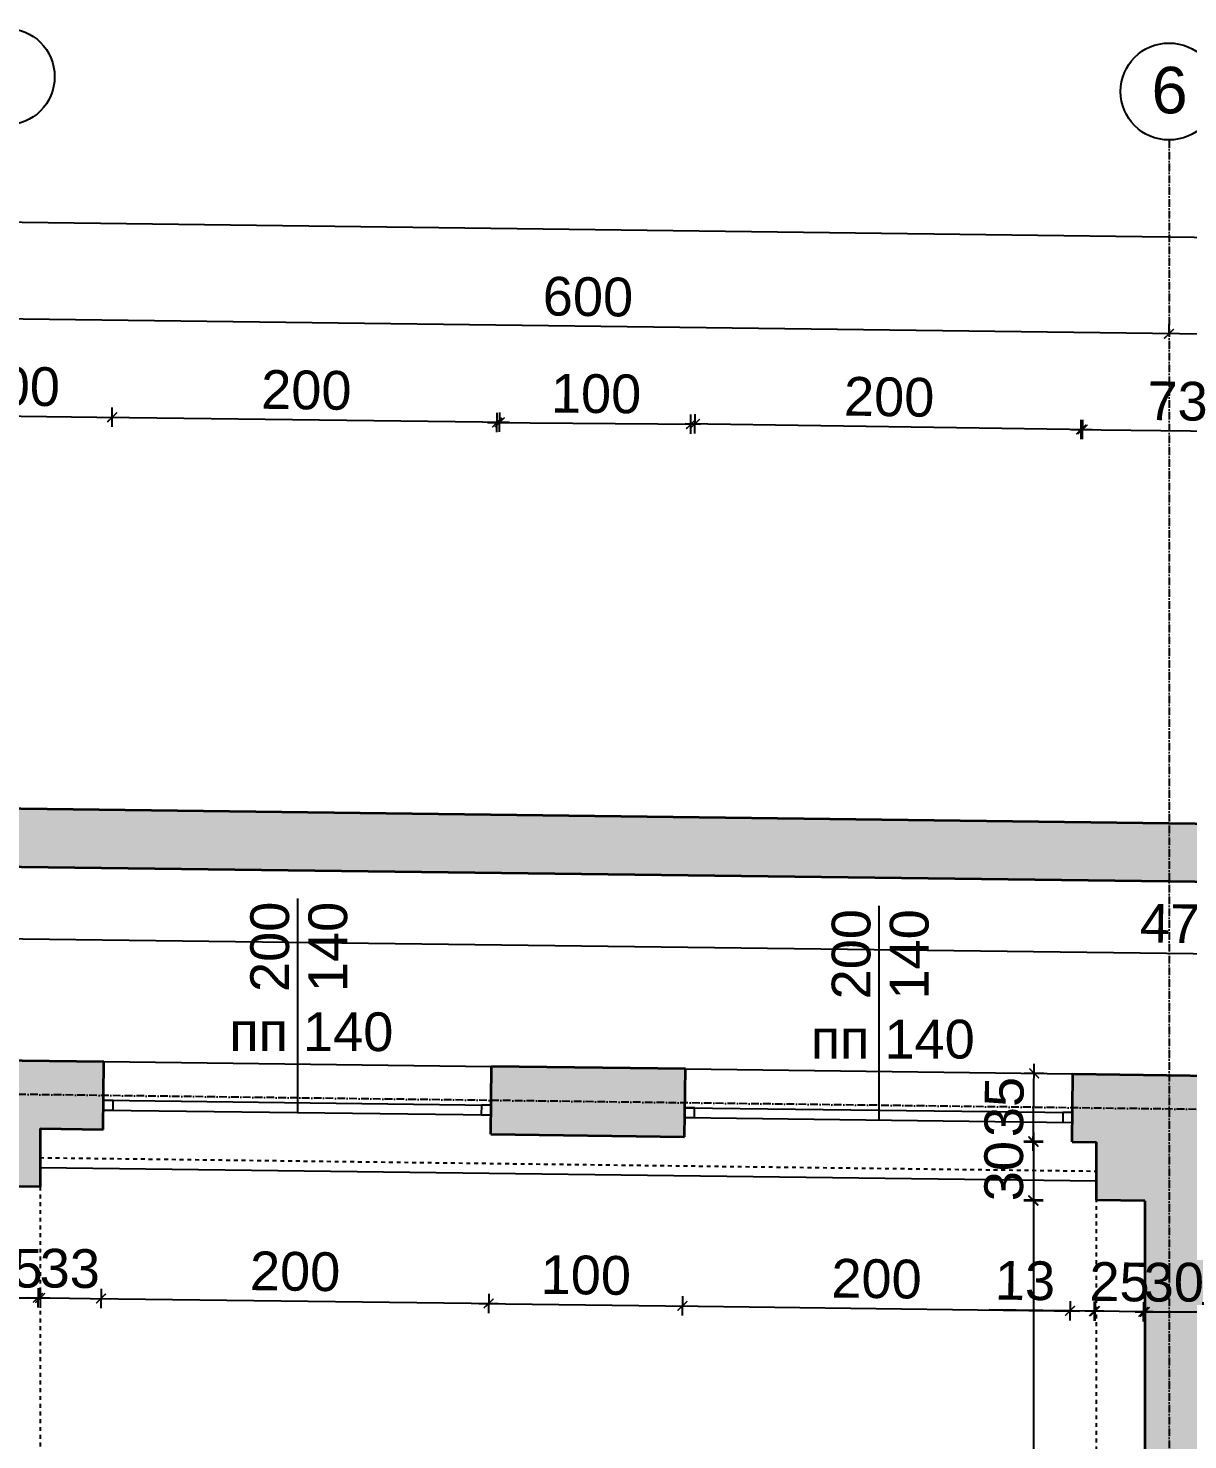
# Model space of a CAD drawing. Header units: inches. Extents: x -72385 to 39588, y -6525 to 66685.
# Drawn here: x -49573 to -48975, y 30897 to 31625 of the extents above; entities that cross this region are included whole.
import ezdxf

# ---------------------------------------------------------------- set-up
doc = ezdxf.new("R2010")
doc.units = ezdxf.units.IN
doc.header["$MEASUREMENT"] = 0
doc.linetypes.add('DashDot', pattern=[0.6, 0.4, -0.1, 0, -0.1])
doc.linetypes.add('Hidden', pattern=[0.4, 0.2, -0.2])
for name, color, linetype, lineweight in [('Изгледни линии', 253, 'Continuous', 25), ('Надписи коти външни', 252, 'Continuous', 25), ('Надписи коти вътрешни', 252, 'Continuous', 25), ('Надписи Оси', 252, 'Continuous', 25), ('Надписи прозорци', 252, 'Continuous', 25), ('Оси', 252, 'DashDot', 25), ('Прозорци', 251, 'Continuous', 25), ('Пунктир', 253, 'Hidden', 25), ('Разрезни линии', 7, 'Continuous', 35), ('Щрих стени', 254, 'Continuous', 25)]:
    doc.layers.add(name, color=color, linetype=linetype, lineweight=lineweight)
doc.styles.add('Arial Regular', font='arial.ttf')
doc.styles.get("Standard").update_dxf_attribs({"font": 'arial.ttf'})
doc.dimstyles.new('Annotative', dxfattribs={"dimscale": 0, "dimtxt": 20, "dimasz": 5, "dimexe": 5, "dimexo": 5, "dimgap": 5, "dimtad": 1, "dimdec": 0, "dimzin": 0, "dimdsep": 46, "dimtxsty": 'Standard', "dimblk": 'ARCHTICK', "dimcen": 5, "dimdle": 5, "dimadec": 0, "dimazin": 0, "dimtfac": 1, "dimtdec": 0, "dimtofl": 0, "dimtmove": 0, "dimatfit": 3, "dimldrblk": 'ARCHTICK', "dimfxl": 5, "dimfxlon": 1, "dimtolj": 1, "dimtzin": 0, "dimarcsym": 1})

# ---------------------------------------------------------------- blocks, each defined once
blk = doc.blocks.new('_ArchTick')
at = {"color": 0, "linetype": 'ByBlock', "const_width": 0.15}
blk.add_lwpolyline([(-0.5, -0.5), (0.5, 0.5)], dxfattribs=at)
blk = doc.blocks.new('*D4249')
at = {"layer": 'Defpoints', "color": 0, "ltscale": 50, "transparency": 16777216}
for p in [(-48997.34, 31020.22), (-49054.79, 30655.19), (-48997.34, 30655.19)]:
    blk.add_point(p, dxfattribs=at)
at = {"layer": 'Надписи коти вътрешни', "color": 0, "lineweight": -2, "ltscale": 50, "transparency": 16777216}
for p, q in [((-49049.79, 31020.22), (-49059.79, 31020.22)), ((-49054.79, 31025.22), (-49054.79, 30650.19)), ((-49049.79, 30655.19), (-49059.79, 30655.19))]:
    blk.add_line(p, q, dxfattribs=at)
at = {"layer": 'Надписи коти вътрешни', "color": 0, "lineweight": -2, "ltscale": 50, "transparency": 16777216, "xscale": 5, "yscale": 5, "zscale": 5}
for p, rotation in [((-49054.79, 31020.22), 90), ((-49054.79, 30655.19), 270)]:
    blk.add_blockref('_ArchTick', p, dxfattribs=dict(at, rotation=rotation))
at = {"layer": 'Надписи коти вътрешни', "color": 0, "ltscale": 50, "transparency": 16777216, "insert": (-49070, 30837.7), "char_height": 20, "attachment_point": 5, "rotation": 90}
blk.add_mtext('\\A1;365', dxfattribs=at)
blk = doc.blocks.new('*D145')
at = {"layer": 'Defpoints', "color": 0, "ltscale": 50, "transparency": 16777216}
for p in [(-49022.15, 31050.54), (-49054.79, 31020.54), (-49022.34, 31020.54)]:
    blk.add_point(p, dxfattribs=at)
at = {"layer": 'Надписи коти вътрешни', "color": 0, "lineweight": -2, "ltscale": 50, "transparency": 16777216}
for p, q in [((-49049.79, 31050.54), (-49059.79, 31050.54)), ((-49054.79, 31055.54), (-49054.79, 31015.54)), ((-49049.79, 31020.54), (-49059.79, 31020.54))]:
    blk.add_line(p, q, dxfattribs=at)
at = {"layer": 'Надписи коти вътрешни', "color": 0, "lineweight": -2, "ltscale": 50, "transparency": 16777216, "xscale": 5, "yscale": 5, "zscale": 5}
for p, rotation in [((-49054.79, 31050.54), 90), ((-49054.79, 31020.54), 270)]:
    blk.add_blockref('_ArchTick', p, dxfattribs=dict(at, rotation=rotation))
at = {"layer": 'Надписи коти вътрешни', "color": 0, "ltscale": 50, "transparency": 16777216, "insert": (-49070, 31035.54), "char_height": 20, "attachment_point": 5, "rotation": 90}
blk.add_mtext('\\A1;30', dxfattribs=at)
blk = doc.blocks.new('*D172')
at = {"layer": 'Defpoints', "color": 0, "ltscale": 50, "transparency": 16777216}
for p in [(-49602.34, 31027.92), (-49567.34, 31027.47), (-49567.34, 30970.07)]:
    blk.add_point(p, dxfattribs=at)
at = {"layer": 'Надписи коти вътрешни', "color": 0, "lineweight": -2, "ltscale": 50, "transparency": 16777216}
for p, q in [((-49607.34, 30970.07), (-49562.34, 30970.07)), ((-49602.34, 30975.07), (-49602.34, 30965.07)), ((-49567.34, 30975.07), (-49567.34, 30965.07))]:
    blk.add_line(p, q, dxfattribs=at)
at = {"layer": 'Надписи коти вътрешни', "color": 0, "lineweight": -2, "ltscale": 50, "transparency": 16777216, "xscale": 5, "yscale": 5, "zscale": 5, "rotation": 180}
blk.add_blockref('_ArchTick', (-49602.34, 30970.07), dxfattribs=at)
at = {"layer": 'Надписи коти вътрешни', "color": 0, "lineweight": -2, "ltscale": 50, "transparency": 16777216, "xscale": 5, "yscale": 5, "zscale": 5}
blk.add_blockref('_ArchTick', (-49567.34, 30970.07), dxfattribs=at)
at = {"layer": 'Надписи коти вътрешни', "color": 0, "ltscale": 50, "transparency": 16777216, "insert": (-49581.55, 30985.29), "char_height": 20, "attachment_point": 5}
blk.add_mtext('\\A1;35', dxfattribs=at)
blk = doc.blocks.new('*D3960')
at = {"layer": 'Defpoints', "color": 0, "ltscale": 50, "transparency": 16777216}
for p in [(-49022.34, 31020.54), (-48997.34, 31020.22), (-49023.07, 30963.25)]:
    blk.add_point(p, dxfattribs=at)
at = {"layer": 'Надписи коти вътрешни', "color": 0, "lineweight": -2, "ltscale": 50, "transparency": 16777216}
for p, q in [((-48993.07, 30962.87), (-49028.07, 30963.31)), ((-49023, 30968.25), (-49023.13, 30958.25)), ((-48998, 30967.93), (-48998.13, 30957.93))]:
    blk.add_line(p, q, dxfattribs=at)
at = {"layer": 'Надписи коти вътрешни', "color": 0, "lineweight": -2, "ltscale": 50, "transparency": 16777216, "xscale": 5, "yscale": 5, "zscale": 5}
for p, rotation in [((-49023.07, 30963.25), 179.2706286525463), ((-48998.07, 30962.93), 359.2706286525462)]:
    blk.add_blockref('_ArchTick', p, dxfattribs=dict(at, rotation=rotation))
at = {"layer": 'Надписи коти вътрешни', "color": 0, "ltscale": 50, "transparency": 16777216, "insert": (-49010.37, 30978.3), "char_height": 20, "attachment_point": 5, "rotation": 359.27063}
blk.add_mtext('\\A1;25', dxfattribs=at)
blk = doc.blocks.new('*D178')
at = {"layer": 'Defpoints', "color": 0, "ltscale": 50, "transparency": 16777216}
for p in [(-49567.34, 31057.48), (-49534.82, 31057.06), (-49535.93, 30969.78)]:
    blk.add_point(p, dxfattribs=at)
at = {"layer": 'Надписи коти вътрешни', "color": 0, "lineweight": -2, "ltscale": 50, "transparency": 16777216}
for p, q in [((-49573.45, 30970.25), (-49530.93, 30969.71)), ((-49568.38, 30975.19), (-49568.51, 30965.19)), ((-49535.87, 30974.78), (-49536, 30964.78))]:
    blk.add_line(p, q, dxfattribs=at)
at = {"layer": 'Надписи коти вътрешни', "color": 0, "lineweight": -2, "ltscale": 50, "transparency": 16777216, "xscale": 5, "yscale": 5, "zscale": 5}
for p, rotation in [((-49568.45, 30970.19), 179.270628652548), ((-49535.93, 30969.78), 359.2706286525481)]:
    blk.add_blockref('_ArchTick', p, dxfattribs=dict(at, rotation=rotation))
at = {"layer": 'Надписи коти вътрешни', "color": 0, "ltscale": 50, "transparency": 16777216, "insert": (-49552, 30985.2), "char_height": 20, "attachment_point": 5, "rotation": 359.27063}
blk.add_mtext('\\A1;33', dxfattribs=at)
blk = doc.blocks.new('*D4258')
at = {"layer": 'Defpoints', "color": 0, "ltscale": 50, "transparency": 16777216}
for p in [(-49534.82, 31057.06), (-49334.84, 31054.52), (-49335.95, 30967.23)]:
    blk.add_point(p, dxfattribs=at)
at = {"layer": 'Надписи коти вътрешни', "color": 0, "lineweight": -2, "ltscale": 50, "transparency": 16777216}
for p, q in [((-49540.93, 30969.84), (-49330.95, 30967.17)), ((-49535.87, 30974.78), (-49536, 30964.78)), ((-49335.88, 30972.23), (-49336.01, 30962.23))]:
    blk.add_line(p, q, dxfattribs=at)
at = {"layer": 'Надписи коти вътрешни', "color": 0, "lineweight": -2, "ltscale": 50, "transparency": 16777216, "xscale": 5, "yscale": 5, "zscale": 5}
for p, rotation in [((-49535.93, 30969.78), 179.2706286525464), ((-49335.95, 30967.23), 359.2706286525465)]:
    blk.add_blockref('_ArchTick', p, dxfattribs=dict(at, rotation=rotation))
at = {"layer": 'Надписи коти вътрешни', "color": 0, "ltscale": 50, "transparency": 16777216, "insert": (-49435.75, 30983.71), "char_height": 20, "attachment_point": 5, "rotation": 359.27063}
blk.add_mtext('\\A1;200', dxfattribs=at)
blk = doc.blocks.new('*D179')
at = {"layer": 'Defpoints', "color": 0, "ltscale": 50, "transparency": 16777216}
for p in [(-49334.84, 31054.52), (-49234.82, 31053.24), (-49235.93, 30965.96)]:
    blk.add_point(p, dxfattribs=at)
at = {"layer": 'Надписи коти вътрешни', "color": 0, "lineweight": -2, "ltscale": 50, "transparency": 16777216}
for p, q in [((-49335.88, 30972.23), (-49336.01, 30962.23)), ((-49235.87, 30970.96), (-49236, 30960.96)), ((-49340.95, 30967.29), (-49230.93, 30965.89))]:
    blk.add_line(p, q, dxfattribs=at)
at = {"layer": 'Надписи коти вътрешни', "color": 0, "lineweight": -2, "ltscale": 50, "transparency": 16777216, "xscale": 5, "yscale": 5, "zscale": 5}
for p, rotation in [((-49335.95, 30967.23), 179.2706286525437), ((-49235.93, 30965.96), 359.2706286525437)]:
    blk.add_blockref('_ArchTick', p, dxfattribs=dict(at, rotation=rotation))
at = {"layer": 'Надписи коти вътрешни', "color": 0, "ltscale": 50, "transparency": 16777216, "insert": (-49285.75, 30981.8), "char_height": 20, "attachment_point": 5, "rotation": 359.27063}
blk.add_mtext('\\A1;100', dxfattribs=at)
blk = doc.blocks.new('*D180')
at = {"layer": 'Defpoints', "color": 0, "ltscale": 50, "transparency": 16777216}
for p in [(-49234.82, 31053.24), (-49034.84, 31050.7), (-49035.95, 30963.41)]:
    blk.add_point(p, dxfattribs=at)
at = {"layer": 'Надписи коти вътрешни', "color": 0, "lineweight": -2, "ltscale": 50, "transparency": 16777216}
for p, q in [((-49235.87, 30970.96), (-49236, 30960.96)), ((-49240.93, 30966.02), (-49030.95, 30963.35)), ((-49035.88, 30968.41), (-49036.01, 30958.41))]:
    blk.add_line(p, q, dxfattribs=at)
at = {"layer": 'Надписи коти вътрешни', "color": 0, "lineweight": -2, "ltscale": 50, "transparency": 16777216, "xscale": 5, "yscale": 5, "zscale": 5}
for p, rotation in [((-49235.93, 30965.96), 179.2706286525464), ((-49035.95, 30963.41), 359.2706286525465)]:
    blk.add_blockref('_ArchTick', p, dxfattribs=dict(at, rotation=rotation))
at = {"layer": 'Надписи коти вътрешни', "color": 0, "ltscale": 50, "transparency": 16777216, "insert": (-49135.75, 30979.89), "char_height": 20, "attachment_point": 5, "rotation": 359.27063}
blk.add_mtext('\\A1;200', dxfattribs=at)
blk = doc.blocks.new('*D4259')
at = {"layer": 'Defpoints', "color": 0, "ltscale": 50, "transparency": 16777216}
for p in [(-49034.84, 31050.7), (-49022.34, 31050.54), (-49035.95, 30963.41)]:
    blk.add_point(p, dxfattribs=at)
at = {"layer": 'Надписи коти вътрешни', "color": 0, "lineweight": -2, "ltscale": 50, "transparency": 16777216}
for p, q in [((-49035.95, 30963.41), (-49077.71, 30963.94)), ((-49035.88, 30968.41), (-49036.01, 30958.41)), ((-49018.45, 30963.19), (-49035.95, 30963.41)), ((-49023.38, 30968.25), (-49023.51, 30958.25))]:
    blk.add_line(p, q, dxfattribs=at)
at = {"layer": 'Надписи коти вътрешни', "color": 0, "lineweight": -2, "ltscale": 50, "transparency": 16777216, "xscale": 5, "yscale": 5, "zscale": 5}
for p, rotation in [((-49035.95, 30963.41), 179.2706286525212), ((-49023.45, 30963.25), 359.2706286525212)]:
    blk.add_blockref('_ArchTick', p, dxfattribs=dict(at, rotation=rotation))
at = {"layer": 'Надписи коти вътрешни', "color": 0, "ltscale": 50, "transparency": 16777216, "insert": (-49059.14, 30978.93), "char_height": 20, "attachment_point": 5, "rotation": 359.27063}
blk.add_mtext('\\A1;13', dxfattribs=at)
blk = doc.blocks.new('*D2810')
at = {"layer": 'Defpoints', "color": 0, "ltscale": 50, "transparency": 16777216}
for p in [(-51367.34, 31215.4), (-46569.84, 31154.33), (-46570.31, 31117.2)]:
    blk.add_point(p, dxfattribs=at)
at = {"layer": 'Надписи коти вътрешни', "color": 0, "lineweight": -2, "ltscale": 50, "transparency": 16777216}
for p, q in [((-51367.75, 31183.28), (-51367.87, 31173.28)), ((-51372.81, 31178.34), (-46565.31, 31117.14)), ((-46570.25, 31122.2), (-46570.37, 31112.2))]:
    blk.add_line(p, q, dxfattribs=at)
at = {"layer": 'Надписи коти вътрешни', "color": 0, "lineweight": -2, "ltscale": 50, "transparency": 16777216, "xscale": 5, "yscale": 5, "zscale": 5}
for p, rotation in [((-51367.81, 31178.28), 179.2706286525473), ((-46570.31, 31117.2), 359.2706286525473)]:
    blk.add_blockref('_ArchTick', p, dxfattribs=dict(at, rotation=rotation))
at = {"layer": 'Надписи коти вътрешни', "color": 0, "ltscale": 50, "transparency": 16777216, "insert": (-48968.87, 31162.95), "char_height": 20, "attachment_point": 5, "rotation": 359.27063}
blk.add_mtext('\\A1;4798', dxfattribs=at)
blk = doc.blocks.new('*D5864')
at = {"layer": 'Defpoints', "color": 0, "ltscale": 50, "transparency": 16777216}
for p in [(-49530.14, 31424.53), (-49634.39, 31093.33), (-49534.38, 31092.06)]:
    blk.add_point(p, dxfattribs=at)
at = {"layer": 'Надписи коти външни', "color": 0, "lineweight": -2, "ltscale": 50, "transparency": 16777216}
for p, q in [((-49630.22, 31420.81), (-49630.1, 31430.81)), ((-49530.21, 31419.53), (-49530.08, 31429.53)), ((-49635.16, 31425.87), (-49525.14, 31424.47))]:
    blk.add_line(p, q, dxfattribs=at)
at = {"layer": 'Надписи коти външни', "color": 0, "lineweight": -2, "ltscale": 50, "transparency": 16777216, "xscale": 5, "yscale": 5, "zscale": 5}
for p, rotation in [((-49630.16, 31425.81), 179.2706286525436), ((-49530.14, 31424.53), 359.2706286525436)]:
    blk.add_blockref('_ArchTick', p, dxfattribs=dict(at, rotation=rotation))
at = {"layer": 'Надписи коти външни', "color": 0, "ltscale": 50, "transparency": 16777216, "insert": (-49580.41, 31440.39), "char_height": 20, "attachment_point": 5, "rotation": 359.27063}
blk.add_mtext('\\A1;100', dxfattribs=at)
blk = doc.blocks.new('*D5941')
at = {"layer": 'Defpoints', "color": 0, "ltscale": 50, "transparency": 16777216}
for p in [(-49330.16, 31421.99), (-49534.38, 31092.06), (-49334.39, 31089.51)]:
    blk.add_point(p, dxfattribs=at)
at = {"layer": 'Надписи коти външни', "color": 0, "lineweight": -2, "ltscale": 50, "transparency": 16777216}
for p, q in [((-49530.21, 31419.53), (-49530.08, 31429.53)), ((-49535.14, 31424.6), (-49325.16, 31421.92)), ((-49330.22, 31416.99), (-49330.1, 31426.99))]:
    blk.add_line(p, q, dxfattribs=at)
at = {"layer": 'Надписи коти външни', "color": 0, "lineweight": -2, "ltscale": 50, "transparency": 16777216, "xscale": 5, "yscale": 5, "zscale": 5}
for p, rotation in [((-49530.14, 31424.53), 179.2706286525475), ((-49330.16, 31421.99), 359.2706286525475)]:
    blk.add_blockref('_ArchTick', p, dxfattribs=dict(at, rotation=rotation))
at = {"layer": 'Надписи коти външни', "color": 0, "ltscale": 50, "transparency": 16777216, "insert": (-49429.96, 31438.47), "char_height": 20, "attachment_point": 5, "rotation": 359.27063}
blk.add_mtext('\\A1;200', dxfattribs=at)
blk = doc.blocks.new('*D5942')
at = {"layer": 'Defpoints', "color": 0, "ltscale": 50, "transparency": 16777216}
for p in [(-49231.54, 31420.94), (-49334.39, 31089.51), (-49234.38, 31088.66)]:
    blk.add_point(p, dxfattribs=at)
at = {"layer": 'Надписи коти външни', "color": 0, "lineweight": -2, "ltscale": 50, "transparency": 16777216}
for p, q in [((-49336.56, 31421.83), (-49226.54, 31420.9)), ((-49331.6, 31416.79), (-49331.51, 31426.79)), ((-49231.58, 31415.94), (-49231.5, 31425.94))]:
    blk.add_line(p, q, dxfattribs=at)
at = {"layer": 'Надписи коти външни', "color": 0, "lineweight": -2, "ltscale": 50, "transparency": 16777216, "xscale": 5, "yscale": 5, "zscale": 5}
for p, rotation in [((-49331.56, 31421.79), 179.5109886489572), ((-49231.54, 31420.94), 359.5109886489572)]:
    blk.add_blockref('_ArchTick', p, dxfattribs=dict(at, rotation=rotation))
at = {"layer": 'Надписи коти външни', "color": 0, "ltscale": 50, "transparency": 16777216, "insert": (-49280.47, 31436.57), "char_height": 20, "attachment_point": 5, "rotation": 359.51099}
blk.add_mtext('\\A1;100', dxfattribs=at)
blk = doc.blocks.new('*D5943')
at = {"layer": 'Defpoints', "color": 0, "ltscale": 50, "transparency": 16777216}
for p in [(-49029.46, 31418.23), (-49234.38, 31088.66), (-49034.39, 31085.7)]:
    blk.add_point(p, dxfattribs=at)
at = {"layer": 'Надписи коти външни', "color": 0, "lineweight": -2, "ltscale": 50, "transparency": 16777216}
for p, q in [((-49234.44, 31421.27), (-49024.46, 31418.15)), ((-49229.52, 31416.19), (-49229.37, 31426.19)), ((-49029.53, 31413.23), (-49029.39, 31423.23))]:
    blk.add_line(p, q, dxfattribs=at)
at = {"layer": 'Надписи коти външни', "color": 0, "lineweight": -2, "ltscale": 50, "transparency": 16777216, "xscale": 5, "yscale": 5, "zscale": 5}
for p, rotation in [((-49229.44, 31421.19), 179.1504285405103), ((-49029.46, 31418.23), 359.1504285405103)]:
    blk.add_blockref('_ArchTick', p, dxfattribs=dict(at, rotation=rotation))
at = {"layer": 'Надписи коти външни', "color": 0, "ltscale": 50, "transparency": 16777216, "insert": (-49129.23, 31434.92), "char_height": 20, "attachment_point": 5, "rotation": 359.15043}
blk.add_mtext('\\A1;200', dxfattribs=at)
blk = doc.blocks.new('*D5944')
at = {"layer": 'Defpoints', "color": 0, "ltscale": 50, "transparency": 16777216}
for p in [(-48957.47, 31417.24), (-49034.39, 31085.7), (-48961.7, 31084.77)]:
    blk.add_point(p, dxfattribs=at)
at = {"layer": 'Надписи коти външни', "color": 0, "lineweight": -2, "ltscale": 50, "transparency": 16777216}
for p, q in [((-49030.22, 31413.17), (-49030.1, 31423.17)), ((-48957.53, 31412.24), (-48957.41, 31422.24)), ((-49035.16, 31418.23), (-48952.47, 31417.18))]:
    blk.add_line(p, q, dxfattribs=at)
at = {"layer": 'Надписи коти външни', "color": 0, "lineweight": -2, "ltscale": 50, "transparency": 16777216, "xscale": 5, "yscale": 5, "zscale": 5}
for p, rotation in [((-49030.16, 31418.17), 179.2706286525329), ((-48957.47, 31417.24), 359.2706286525329)]:
    blk.add_blockref('_ArchTick', p, dxfattribs=dict(at, rotation=rotation))
at = {"layer": 'Надписи коти външни', "color": 0, "ltscale": 50, "transparency": 16777216, "insert": (-48980.41, 31432.75), "char_height": 20, "attachment_point": 5, "rotation": 359.27063}
blk.add_mtext('\\A1;73', dxfattribs=at)
blk = doc.blocks.new('*D5984')
at = {"layer": 'Defpoints', "color": 0, "ltscale": 50, "transparency": 16777216}
for p in [(-48984.84, 31467.6), (-48984.84, 31467.6), (-48384.84, 31459.94)]:
    blk.add_point(p, dxfattribs=at)
at = {"layer": 'Надписи коти външни', "color": 0, "lineweight": -2, "ltscale": 50, "transparency": 16777216}
for p, q in [((-48984.84, 31467.6), (-48984.77, 31472.6)), ((-48379.84, 31459.88), (-48989.84, 31467.66)), ((-48384.84, 31459.94), (-48384.77, 31464.94))]:
    blk.add_line(p, q, dxfattribs=at)
at = {"layer": 'Надписи коти външни', "color": 0, "lineweight": -2, "ltscale": 50, "transparency": 16777216, "xscale": 5, "yscale": 5, "zscale": 5}
for p, rotation in [((-48984.84, 31467.6), 179.2690990575685), ((-48384.84, 31459.94), 359.2690990575685)]:
    blk.add_blockref('_ArchTick', p, dxfattribs=dict(at, rotation=rotation))
at = {"layer": 'Надписи коти външни', "color": 0, "ltscale": 50, "transparency": 16777216, "insert": (-48684.64, 31478.98), "char_height": 20, "attachment_point": 5, "rotation": 359.2691}
blk.add_mtext('\\A1;600', dxfattribs=at)
blk = doc.blocks.new('*D5985')
at = {"layer": 'Defpoints', "color": 0, "ltscale": 50, "transparency": 16777216}
for p in [(-49584.84, 31475.23), (-49584.84, 31475.23), (-48984.84, 31467.6)]:
    blk.add_point(p, dxfattribs=at)
at = {"layer": 'Надписи коти външни', "color": 0, "lineweight": -2, "ltscale": 50, "transparency": 16777216}
for p, q in [((-49584.84, 31475.23), (-49584.77, 31480.23)), ((-48979.84, 31467.53), (-49589.84, 31475.3)), ((-48984.84, 31467.6), (-48984.77, 31472.6))]:
    blk.add_line(p, q, dxfattribs=at)
at = {"layer": 'Надписи коти външни', "color": 0, "lineweight": -2, "ltscale": 50, "transparency": 16777216, "xscale": 5, "yscale": 5, "zscale": 5}
for p, rotation in [((-49584.84, 31475.23), 179.270628652547), ((-48984.84, 31467.6), 359.2706286525469)]:
    blk.add_blockref('_ArchTick', p, dxfattribs=dict(at, rotation=rotation))
at = {"layer": 'Надписи коти външни', "color": 0, "ltscale": 50, "transparency": 16777216, "insert": (-49284.64, 31486.62), "char_height": 20, "attachment_point": 5, "rotation": 359.27063}
blk.add_mtext('\\A1;600', dxfattribs=at)
blk = doc.blocks.new('*D5961')
at = {"layer": 'Defpoints', "color": 0, "ltscale": 50, "transparency": 16777216}
for p in [(-40216.83, 31405.98), (-52317.34, 31127.49), (-40222.34, 30973.51)]:
    blk.add_point(p, dxfattribs=at)
at = {"layer": 'Надписи коти външни', "color": 0, "lineweight": -2, "ltscale": 50, "transparency": 16777216}
for p, q in [((-52316.83, 31560.02), (-40211.83, 31405.91)), ((-52311.9, 31554.95), (-52311.77, 31564.95)), ((-40216.9, 31400.98), (-40216.77, 31410.98))]:
    blk.add_line(p, q, dxfattribs=at)
at = {"layer": 'Надписи коти външни', "color": 0, "lineweight": -2, "ltscale": 50, "transparency": 16777216, "xscale": 5, "yscale": 5, "zscale": 5}
for p, rotation in [((-52311.83, 31559.95), 179.2706286525472), ((-40216.83, 31405.98), 359.2706286525473)]:
    blk.add_blockref('_ArchTick', p, dxfattribs=dict(at, rotation=rotation))
at = {"layer": 'Надписи коти външни', "color": 0, "ltscale": 50, "transparency": 16777216, "insert": (-46264.14, 31498.18), "char_height": 20, "attachment_point": 5, "rotation": 359.27063}
blk.add_mtext('\\A1;12095', dxfattribs=at)
blk = doc.blocks.new('*D7140')
at = {"layer": 'Defpoints', "color": 0, "ltscale": 10, "transparency": 16777216}
for p in [(-48997.34, 30995.31), (-48967.34, 30995.31), (-48967.34, 30962.87)]:
    blk.add_point(p, dxfattribs=at)
at = {"layer": 'Надписи коти вътрешни', "color": 0, "lineweight": -2, "ltscale": 10, "transparency": 16777216}
for p, q in [((-49002.34, 30962.87), (-48962.34, 30962.87)), ((-48997.34, 30967.87), (-48997.34, 30957.87)), ((-48967.34, 30967.87), (-48967.34, 30957.87))]:
    blk.add_line(p, q, dxfattribs=at)
at = {"layer": 'Надписи коти вътрешни', "color": 0, "lineweight": -2, "ltscale": 10, "transparency": 16777216, "xscale": 5, "yscale": 5, "zscale": 5, "rotation": 180}
blk.add_blockref('_ArchTick', (-48997.34, 30962.87), dxfattribs=at)
at = {"layer": 'Надписи коти вътрешни', "color": 0, "lineweight": -2, "ltscale": 10, "transparency": 16777216, "xscale": 5, "yscale": 5, "zscale": 5}
blk.add_blockref('_ArchTick', (-48967.34, 30962.87), dxfattribs=at)
at = {"layer": 'Надписи коти вътрешни', "color": 0, "ltscale": 10, "transparency": 16777216, "insert": (-48982.34, 30978.08), "char_height": 20, "attachment_point": 5}
blk.add_mtext('\\A1;30', dxfattribs=at)
blk = doc.blocks.new('*D7267')
at = {"layer": 'Defpoints', "color": 0, "ltscale": 10, "transparency": 16777216}
for p in [(-49054.4, 31085.95), (-49034.39, 31085.7), (-49034.84, 31050.7)]:
    blk.add_point(p, dxfattribs=at)
at = {"layer": 'Надписи коти вътрешни', "color": 0, "lineweight": -2, "ltscale": 10, "transparency": 16777216}
for p, q in [((-49049.4, 31085.89), (-49059.4, 31086.01)), ((-49054.91, 31045.95), (-49054.34, 31090.95)), ((-49049.84, 31050.89), (-49059.84, 31051.02))]:
    blk.add_line(p, q, dxfattribs=at)
at = {"layer": 'Надписи коти вътрешни', "color": 0, "lineweight": -2, "ltscale": 10, "transparency": 16777216, "xscale": 5, "yscale": 5, "zscale": 5}
for p, rotation in [((-49054.4, 31085.95), 89.27062865254565), ((-49054.84, 31050.95), 269.2706286525456)]:
    blk.add_blockref('_ArchTick', p, dxfattribs=dict(at, rotation=rotation))
at = {"layer": 'Надписи коти вътрешни', "color": 0, "ltscale": 10, "transparency": 16777216, "insert": (-49069.84, 31068.65), "char_height": 20, "attachment_point": 5, "rotation": 89.27063}
blk.add_mtext('\\A1;35', dxfattribs=at)

msp = doc.modelspace()

# ---------------------------------------------------------------- hatches: boundary and pattern name
at = {"layer": 'Щрих стени', "ltscale": 10}
h = msp.add_hatch(color=256, dxfattribs=at)
h.dxf.hatch_style = 1
h.paths.add_polyline_path([(-46539.84, 31183.95), (-51397.34, 31245.79), (-51397.34, 31115.78), (-51367.34, 31115.4), (-51367.34, 31215.4), (-46569.84, 31154.33), (-46569.84, 31074.32), (-46539.84, 31073.94)])
h = msp.add_hatch(color=256, dxfattribs=at)
h.dxf.hatch_style = 1
h.paths.add_polyline_path([(-46804.39, 31057.31), (-46904.39, 31058.58), (-46904.84, 31023.58), (-46804.84, 31022.31)])
h.paths.add_polyline_path([(-47104.39, 31061.13), (-47234.39, 31062.78), (-47234.84, 31027.78), (-47202.34, 31027.37), (-47202.34, 30732.34), (-47431.96, 30735.27), (-47432.34, 30705.27), (-47202.34, 30702.34), (-47202.34, 30642.34), (-47139.84, 30642.34), (-47139.84, 30996.57), (-47137.34, 30996.54), (-47137.34, 31026.54), (-47104.84, 31026.13)])
h.paths.add_polyline_path([(-47434.39, 31065.33), (-47566.89, 31067.01), (-47567.34, 31032.02), (-47567.34, 30612.04), (-47537.34, 30612.04), (-47537.34, 30706.61), (-47512.34, 30706.29), (-47511.96, 30736.29), (-47537.34, 30736.61), (-47537.34, 31031.63), (-47434.84, 31030.33)], flags=17)
h.paths.add_polyline_path([(-47766.88, 31069.56), (-47834.39, 31070.42), (-47834.84, 31035.42), (-47802.34, 31035.01), (-47802.34, 31005.01), (-47767.34, 31004.56), (-47767.34, 31034.56)], flags=17)
h.paths.add_polyline_path([(-48034.39, 31072.96), (-48134.39, 31074.24), (-48134.84, 31039.24), (-48034.84, 31037.97)], flags=17)
h.paths.add_polyline_path([(-48334.39, 31076.78), (-48434.39, 31078.06), (-48434.84, 31043.06), (-48402.34, 31042.65), (-48402.34, 31012.64), (-48367.34, 31012.2), (-48367.34, 31042.2), (-48334.84, 31041.79)], flags=17)
h.paths.add_polyline_path([(-48634.39, 31080.6), (-48761.72, 31082.22), (-48762.16, 31047.23), (-48757.34, 31047.17), (-48757.34, 30777.14), (-48727.34, 30777.14), (-48727.34, 30791.76), (-48622.34, 30790.43), (-48622.34, 30650.41), (-48727.34, 30651.75), (-48727.34, 30697.14), (-48757.34, 30697.14), (-48757.34, 30652.13), (-48807.34, 30652.77), (-48807.72, 30622.77), (-48639.84, 30620.63), (-48639.84, 30450.62), (-48982.34, 30454.98), (-48982.34, 30515.81), (-49047.34, 30515.81), (-49047.34, 30385.8), (-49017.34, 30385.8), (-49017.34, 30425.42), (-47202.34, 30402.32), (-47202.34, 30392.32), (-47139.84, 30392.32), (-47139.84, 30444.03), (-47109.84, 30443.64), (-47109.84, 30473.65), (-47139.84, 30474.03), (-47139.84, 30542.33), (-47202.34, 30542.33), (-47202.34, 30432.32), (-47537.34, 30436.58), (-47537.34, 30512.04), (-47567.34, 30512.04), (-47567.34, 30436.97), (-47752.34, 30439.32), (-47752.34, 30504.33), (-47817.34, 30505.15), (-47817.34, 30470.15), (-47837.34, 30470.41), (-47837.34, 30440.4), (-48352.34, 30446.96), (-48352.34, 30511.97), (-48417.34, 30512.79), (-48417.34, 30447.79), (-48609.84, 30450.24), (-48609.84, 30820.27), (-48727.34, 30821.76), (-48727.34, 31046.78), (-48634.84, 31045.61)])
h.paths.add_polyline_path([(-48887.34, 30653.79), (-48967.34, 30654.81), (-48967.34, 31049.84), (-48962.15, 31049.77), (-48961.7, 31084.77), (-49034.39, 31085.7), (-49034.84, 31050.7), (-49022.34, 31050.54), (-49022.34, 31020.54), (-48997.34, 31020.22), (-48997.34, 30655.19), (-49047.34, 30655.82), (-49047.34, 30615.82), (-48982.34, 30615.82), (-48982.34, 30624.99), (-48887.72, 30623.79)])
h.paths.add_polyline_path([(-49234.38, 31088.24), (-49334.39, 31089.51), (-49334.84, 31054.52), (-49234.82, 31053.24)])
h.paths.add_polyline_path([(-49534.38, 31092.06), (-49634.39, 31093.33), (-49634.84, 31058.34), (-49602.34, 31057.92), (-49602.34, 31027.92), (-49567.34, 31027.47), (-49567.34, 31057.48), (-49534.82, 31057.06)])
h.paths.add_polyline_path([(-49834.38, 31095.88), (-49934.39, 31097.15), (-49934.84, 31062.16), (-49834.82, 31060.88)])
h.paths.add_polyline_path([(-49552.34, 30522.24), (-49617.34, 30523.07), (-49617.34, 30503.07), (-49637.34, 30503.32), (-49637.34, 30453.32), (-49617.34, 30453.06), (-49617.34, 30433.06), (-49552.34, 30432.23)])

# ---------------------------------------------------------------- linework, layer by layer
at = {"layer": 'Изгледни линии', "ltscale": 50}
for p, q in [((-49534.38, 31092.06), (-49334.39, 31089.51)), ((-49234.38, 31088.24), (-49034.39, 31085.7)), ((-49567.34, 31037.48), (-49022.34, 31030.54))]:
    msp.add_line(p, q, dxfattribs=at)
at = {"layer": 'Надписи Оси', "ltscale": 50}
for centre in [(-49584.84, 31600.24), (-48984.84, 31592.6)]:
    msp.add_circle(centre, 25, dxfattribs=at)
at = {"layer": 'Надписи прозорци', "ltscale": 50}
for p, q in [((-49434.38, 31065.79), (-49434.38, 31176.25)), ((-49134.38, 31061.97), (-49134.38, 31172.43))]:
    msp.add_line(p, q, dxfattribs=at)
at = {"layer": 'Оси', "ltscale": 10}
for p, q in [((-48984.84, 31567.6), (-48984.84, 28767.38)), ((-39839.84, 30951.14), (-52799.84, 31116.13))]:
    msp.add_line(p, q, dxfattribs=at)
at = {"layer": 'Прозорци', "ltscale": 50}
for p, q in [((-49534.63, 31072.06), (-49334.65, 31069.52)), ((-49534.69, 31067.06), (-49334.71, 31064.52)), ((-49234.69, 31063.24), (-49034.71, 31060.7)), ((-49234.63, 31068.24), (-49034.65, 31065.7))]:
    msp.add_line(p, q, dxfattribs=at)
for points in [[(-49534.69, 31067.06), (-49529.69, 31067), (-49529.63, 31072), (-49534.63, 31072.06), (-49534.69, 31067.06)], [(-49339.71, 31064.58), (-49334.71, 31064.52), (-49334.65, 31069.52), (-49339.65, 31069.58), (-49339.71, 31064.58)], [(-49234.69, 31063.24), (-49229.69, 31063.18), (-49229.63, 31068.18), (-49234.63, 31068.24), (-49234.69, 31063.24)], [(-49039.71, 31060.76), (-49034.71, 31060.7), (-49034.65, 31065.7), (-49039.65, 31065.76), (-49039.71, 31060.76)]]:
    msp.add_lwpolyline(points, dxfattribs=at)
at = {"layer": 'Пунктир', "ltscale": 10}
for p, q in [((-49567.34, 31042.48), (-49022.34, 31035.54)), ((-49567.34, 31027.47), (-49567.34, 30522.43)), ((-49022.34, 30655.51), (-49022.34, 31020.54))]:
    msp.add_line(p, q, dxfattribs=at)
at = {"layer": 'Разрезни линии', "ltscale": 50}
for p, q in [((-51397.34, 31245.79), (-46539.84, 31183.95)), ((-51367.34, 31215.4), (-46569.84, 31154.33)), ((-49634.39, 31093.33), (-49534.38, 31092.06)), ((-49534.82, 31057.06), (-49534.38, 31092.06)), ((-49334.84, 31054.52), (-49334.39, 31089.51)), ((-49234.38, 31088.24), (-49334.39, 31089.51)), ((-49234.82, 31053.24), (-49234.38, 31088.24)), ((-49034.84, 31050.7), (-49034.39, 31085.7)), ((-49034.39, 31085.7), (-48961.7, 31084.77)), ((-49567.34, 31057.48), (-49567.34, 31027.47)), ((-49567.34, 31057.48), (-49534.82, 31057.06)), ((-49334.84, 31054.52), (-49234.82, 31053.24)), ((-49034.84, 31050.7), (-49022.34, 31050.54)), ((-49022.34, 31020.54), (-49022.34, 31050.54)), ((-49567.34, 31027.47), (-49602.34, 31027.92)), ((-48997.34, 31020.22), (-49022.34, 31020.54)), ((-48997.34, 31020.22), (-48997.34, 30655.19))]:
    msp.add_line(p, q, dxfattribs=at)

# ---------------------------------------------------------------- texts
at = {"layer": 'Надписи Оси', "ltscale": 100, "insert": (-48998.16, 31605.32), "char_height": 24, "width": 27.2128, "attachment_point": 1, "style": 'Arial Regular'}
msp.add_mtext('\\pxqc;6', dxfattribs=at)
at = {"layer": 'Надписи прозорци', "ltscale": 100, "char_height": 20, "width": 180.4891, "attachment_point": 1, "rotation": 90, "style": 'Arial Regular'}
for s, insert in [('200', (-49458.9, 31127.96)), ('140', (-49428.9, 31127.88)), ('200', (-49158.9, 31124.14)), ('140', (-49128.9, 31124.06))]:
    msp.add_mtext(s, dxfattribs=dict(at, insert=insert))
at = {"layer": 'Надписи прозорци', "ltscale": 100, "char_height": 20, "width": 180.4891, "attachment_point": 1, "style": 'Arial Regular'}
for insert in [(-49469.7, 31117.44), (-49169.7, 31113.62)]:
    msp.add_mtext('пп 140', dxfattribs=dict(at, insert=insert))

# ---------------------------------------------------------------- dimensions: what is measured, and where the dimension line sits
at = {"layer": 'Надписи коти външни', "ltscale": 50}
dim = msp.add_aligned_dim(p1=(-52317.34, 31127.49), p2=(-40222.34, 30973.51), distance=432.5, text='12095', dimstyle='Annotative', override={"dimscale": 0, "dimtix": 0, "dimtofl": 0, "dimtmove": 0, "dimatfit": 3}, dxfattribs=at)
dim.commit()
dim.dimension.update_dxf_attribs({"geometry": '*D5961', "text_midpoint": (-46264.14, 31498.18)})
for p1, p2, distance, picture, middle in [((-48984.84, 31467.6), (-49584.84, 31475.23), 0, '*D5985', (-49284.64, 31486.62)), ((-48384.84, 31459.94), (-48984.84, 31467.6), 0, '*D5984', (-48684.64, 31478.98)), ((-49534.38, 31092.06), (-49334.39, 31089.51), 332.5, '*D5941', (-49429.96, 31438.47)), ((-49234.38, 31088.66), (-49034.39, 31085.7), 332.57, '*D5943', (-49129.23, 31434.92))]:
    dim = msp.add_aligned_dim(p1=p1, p2=p2, distance=distance, dimstyle='Annotative', override={"dimscale": 0, "dimtix": 0, "dimtofl": 0, "dimtmove": 0, "dimatfit": 3}, dxfattribs=at)
    dim.commit()
    dim.dimension.update_dxf_attribs({"geometry": picture, "text_midpoint": middle})
for base, p1, p2, angle, picture, middle in [((-49530.14, 31424.53), (-49634.39, 31093.33), (-49534.38, 31092.06), 359.27063, '*D5864', (-49580.6, 31425.18)), ((-49231.54, 31420.94), (-49334.39, 31089.51), (-49234.38, 31088.66), 359.51099, '*D5942', (-49280.6, 31421.36)), ((-48957.47, 31417.24), (-49034.39, 31085.7), (-48961.7, 31084.77), 359.27063, '*D5944', (-48980.6, 31417.54))]:
    dim = msp.add_linear_dim(base=base, p1=p1, p2=p2, angle=angle, dimstyle='Annotative', override={"dimscale": 0, "dimtix": 0, "dimtofl": 0, "dimtmove": 0, "dimatfit": 3}, dxfattribs=at)
    dim.commit()
    dim.dimension.update_dxf_attribs({"geometry": picture, "text_midpoint": middle, "dimtype": 129})
at = {"layer": 'Надписи коти вътрешни', "ltscale": 50}
for p1, p2, distance, picture, middle in [((-51367.34, 31215.4), (-46569.84, 31154.33), -37.13, '*D2810', (-48968.87, 31162.95)), ((-49534.82, 31057.06), (-49334.84, 31054.52), -87.29, '*D4258', (-49435.75, 30983.71)), ((-49334.84, 31054.52), (-49234.82, 31053.24), -87.29, '*D179', (-49285.75, 30981.8)), ((-49234.82, 31053.24), (-49034.84, 31050.7), -87.29, '*D180', (-49135.75, 30979.89)), ((-49022.34, 31050.54), (-49034.84, 31050.7), 87.29, '*D4259', (-49059.14, 30978.93))]:
    dim = msp.add_aligned_dim(p1=p1, p2=p2, distance=distance, dimstyle='Annotative', override={"dimscale": 0, "dimtix": 0, "dimtofl": 0, "dimtmove": 0, "dimatfit": 3}, dxfattribs=at)
    dim.commit()
    dim.dimension.update_dxf_attribs({"geometry": picture, "text_midpoint": middle})
at = {"layer": 'Надписи коти вътрешни', "ltscale": 10}
for base, p1, p2, angle, picture, middle in [((-49054.4, 31085.95), (-49034.84, 31050.7), (-49034.39, 31085.7), 89.27063, '*D7267', (-49054.62, 31068.45)), ((-48967.34, 30962.87), (-48997.34, 30995.31), (-48967.34, 30995.31), 0, '*D7140', (-48982.34, 30962.87))]:
    dim = msp.add_linear_dim(base=base, p1=p1, p2=p2, angle=angle, dimstyle='Annotative', override={"dimscale": 0, "dimtix": 0, "dimtofl": 0, "dimtmove": 0, "dimatfit": 3}, dxfattribs=at)
    dim.commit()
    dim.dimension.update_dxf_attribs({"geometry": picture, "text_midpoint": middle, "dimtype": 129})
at = {"layer": 'Надписи коти вътрешни', "ltscale": 50}
for base, p1, p2, angle, picture, middle, dimtype in [((-49535.93, 30969.78), (-49567.34, 31057.48), (-49534.82, 31057.06), 359.27063, '*D178', (-49552.19, 30969.98), 129), ((-49054.79, 31020.54), (-49022.15, 31050.54), (-49022.34, 31020.54), 90, '*D145', (-49054.79, 31035.54), 128), ((-49023.07, 30963.25), (-48997.34, 31020.22), (-49022.34, 31020.54), 179.27063, '*D3960', (-49010.57, 30963.09), 129)]:
    dim = msp.add_linear_dim(base=base, p1=p1, p2=p2, angle=angle, dimstyle='Annotative', override={"dimscale": 0, "dimtix": 0, "dimtofl": 0, "dimtmove": 0, "dimatfit": 3}, dxfattribs=at)
    dim.commit()
    dim.dimension.update_dxf_attribs({"geometry": picture, "text_midpoint": middle, "dimtype": dimtype})
dim = msp.add_linear_dim(base=(-49567.34, 30970.07), p1=(-49602.34, 31027.92), p2=(-49567.34, 31027.47), dimstyle='Annotative', override={"dimscale": 0, "dimtix": 0, "dimtofl": 0, "dimtmove": 0, "dimatfit": 3}, dxfattribs=at)
dim.commit()
dim.dimension.update_dxf_attribs({"geometry": '*D172', "text_midpoint": (-49581.55, 30970.07), "dimtype": 128})
dim = msp.add_linear_dim(base=(-49054.79, 30655.19), p1=(-48997.34, 31020.22), p2=(-48997.34, 30655.19), angle=90, dimstyle='Annotative', override={"dimscale": 0, "dimtix": 0, "dimtofl": 0, "dimtmove": 0, "dimatfit": 3}, dxfattribs=at)
dim.commit()
dim.dimension.update_dxf_attribs({"geometry": '*D4249', "text_midpoint": (-49070, 30837.7)})

doc.saveas('drawing.dxf')
